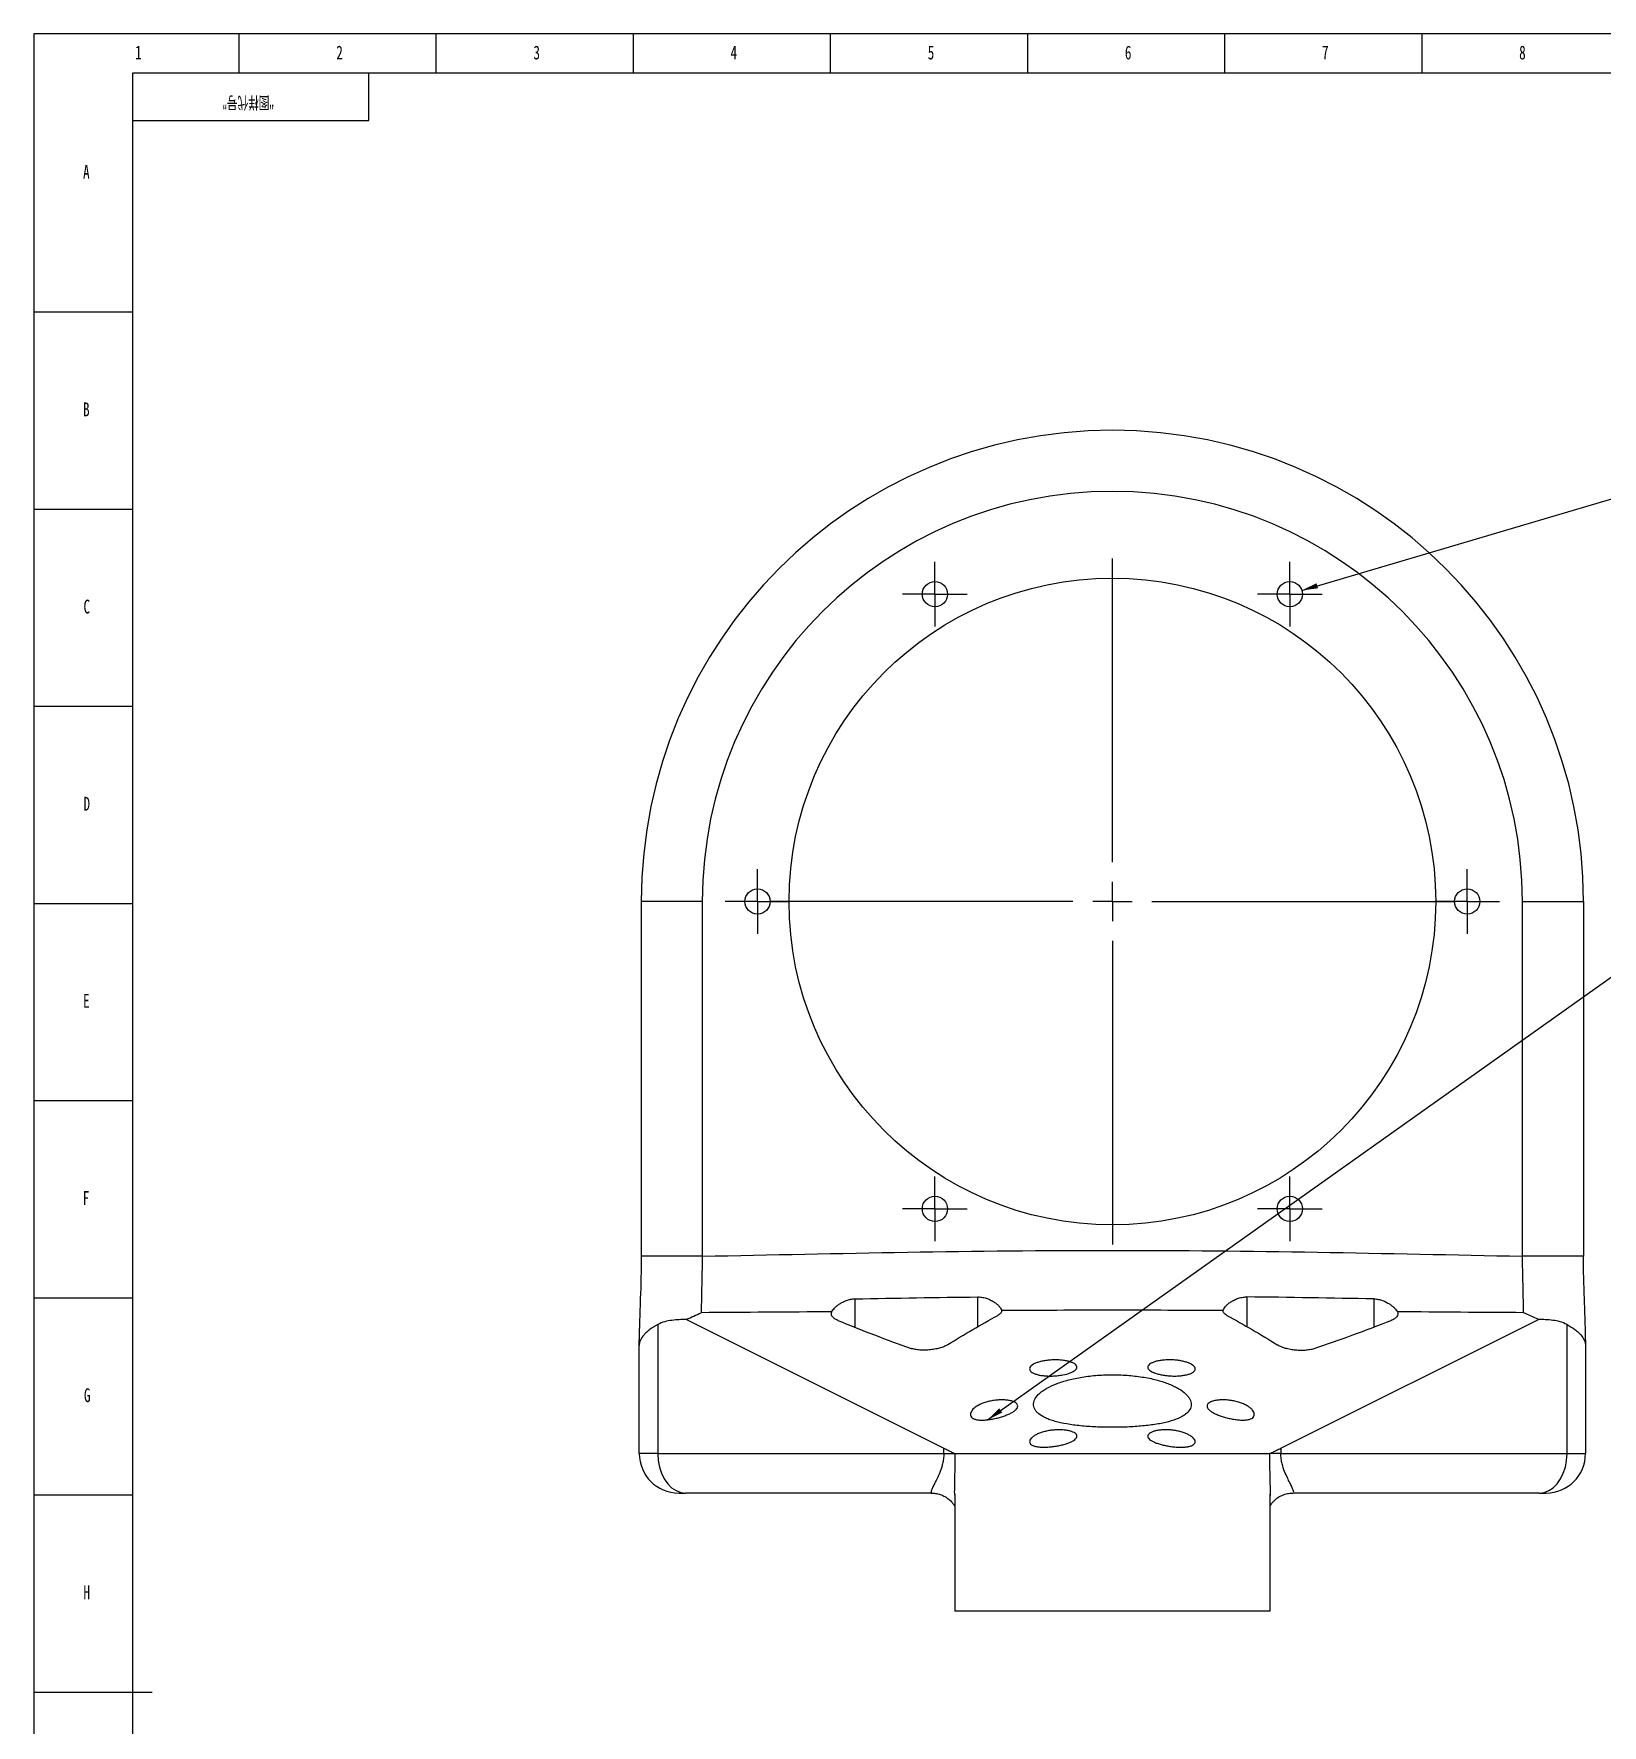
# Model space of a CAD drawing. Header units: millimetres. Extents: x 0 to 1189, y 0 to 841.
# Drawn here: x 0 to 397.8, y 412.1 to 841 of the extents above; entities that cross this region are included whole.
import ezdxf

# ---------------------------------------------------------------- set-up
doc = ezdxf.new("R2010")
doc.units = ezdxf.units.MM
for name, color, linetype in [('10', 7, 'Continuous'), ('5', 7, 'Continuous'), ('SLD-0', 7, 'Continuous')]:
    doc.layers.add(name, color=color, linetype=linetype)
doc.styles.add('SLDTEXTSTYLE0', font='TXT', dxfattribs={"width": 0.7, "bigfont": 'bigfont'})
doc.styles.add('SLDTEXTSTYLE5', font='TXT', dxfattribs={"width": 0.7})
doc.dimstyles.new('SLDDIMSTYLE0', dxfattribs={"dimtxt": 0.18, "dimasz": 4.08, "dimexe": 0, "dimexo": 0.0625, "dimgap": 0, "dimtad": 0, "dimtih": 1, "dimtoh": 1, "dimdec": 0, "dimrnd": 1e-09, "dimzin": 0, "dimdsep": 46, "dimtxsty": 'Standard', "dimsah": 1, "dimcen": 0.09, "dimadec": 0, "dimazin": 0, "dimtfac": 4.08, "dimtdec": 0, "dimtofl": 0, "dimtmove": 0, "dimatfit": 3, "dimfxl": 0, "dimfrac": 2, "dimtolj": 1, "dimtzin": 0, "dimarcsym": 0})

# ---------------------------------------------------------------- blocks, each defined once
blk = doc.blocks.new('SW_CENTERMARKSYMBOL_0')
at = {"layer": '10', "color": 0}
for p, q in [((0, 5), (0, 8.2)), ((0, 0), (0, 5)), ((-5, 0), (-8.2, 0)), ((0, 0), (-5, 0)), ((0, 0), (0, -5)), ((0, 0), (5, 0)), ((5, 0), (8.2, 0)), ((0, -5), (0, -8.2))]:
    blk.add_line(p, q, dxfattribs=at)
blk = doc.blocks.new('SW_CENTERMARKSYMBOL_1')
at = {"layer": '10', "color": 0}
for p, q in [((0, 5), (0, 8.2)), ((0, 0), (0, 5)), ((-5, 0), (-8.2, 0)), ((0, 0), (-5, 0)), ((0, 0), (0, -5)), ((0, 0), (5, 0)), ((5, 0), (8.2, 0)), ((0, -5), (0, -8.2))]:
    blk.add_line(p, q, dxfattribs=at)
blk = doc.blocks.new('SW_CENTERMARKSYMBOL_2')
at = {"layer": '10', "color": 0}
for p, q in [((0, 10), (0, 87)), ((0, 0), (0, 5)), ((-10, 0), (-87, 0)), ((0, 0), (-5, 0)), ((0, 0), (0, -5)), ((0, 0), (5, 0)), ((10, 0), (87, 0)), ((0, -10), (0, -87))]:
    blk.add_line(p, q, dxfattribs=at)
blk = doc.blocks.new('SW_CENTERMARKSYMBOL_3')
at = {"layer": '10', "color": 0}
for p, q in [((0, 5), (0, 8.2)), ((0, 0), (0, 5)), ((-5, 0), (-8.2, 0)), ((0, 0), (-5, 0)), ((0, 0), (0, -5)), ((0, 0), (5, 0)), ((5, 0), (8.2, 0)), ((0, -5), (0, -8.2))]:
    blk.add_line(p, q, dxfattribs=at)
blk = doc.blocks.new('SW_CENTERMARKSYMBOL_4')
at = {"layer": '10', "color": 0}
for p, q in [((0, 5), (0, 8.2)), ((0, 0), (0, 5)), ((-5, 0), (-8.2, 0)), ((0, 0), (-5, 0)), ((0, 0), (0, -5)), ((0, 0), (5, 0)), ((5, 0), (8.2, 0)), ((0, -5), (0, -8.2))]:
    blk.add_line(p, q, dxfattribs=at)
blk = doc.blocks.new('SW_CENTERMARKSYMBOL_5')
at = {"layer": '10', "color": 0}
for p, q in [((0, 5), (0, 8.2)), ((0, 0), (0, 5)), ((-5, 0), (-8.2, 0)), ((0, 0), (-5, 0)), ((0, 0), (0, -5)), ((0, 0), (5, 0)), ((5, 0), (8.2, 0)), ((0, -5), (0, -8.2))]:
    blk.add_line(p, q, dxfattribs=at)
blk = doc.blocks.new('SW_CENTERMARKSYMBOL_6')
at = {"layer": '10', "color": 0}
for p, q in [((0, 5), (0, 8.2)), ((0, 0), (0, 5)), ((-5, 0), (-8.2, 0)), ((0, 0), (-5, 0)), ((0, 0), (0, -5)), ((0, 0), (5, 0)), ((5, 0), (8.2, 0)), ((0, -5), (0, -8.2))]:
    blk.add_line(p, q, dxfattribs=at)

msp = doc.modelspace()

# ---------------------------------------------------------------- linework, layer by layer
at = {"color": 7, "linetype": 'Continuous', "lineweight": 25}
for p, q in [((154.06, 620.96), (154.06, 531)), ((169.55, 620.96), (154.06, 620.96)), ((169.55, 620.96), (169.55, 531)), ((377.55, 531), (377.55, 620.96)), ((377.55, 620.96), (393.04, 620.96)), ((393.04, 620.96), (393.04, 531)), ((169.55, 531), (154.06, 531)), ((393.04, 531), (377.55, 531)), ((165.5, 514.98), (230.81, 482.33)), ((316.29, 482.33), (381.59, 514.98)), ((158.23, 513.68), (158.23, 480.96)), ((388.86, 480.96), (388.86, 513.68)), ((153.55, 480.96), (153.55, 508.37)), ((393.55, 508.37), (393.55, 480.96)), ((158.23, 480.96), (153.55, 480.96)), ((158.23, 480.96), (230.81, 480.96)), ((230.81, 480.96), (230.81, 482.33)), ((230.81, 480.96), (233.69, 480.96)), ((316.29, 480.96), (313.4, 480.96)), ((316.29, 482.33), (316.29, 480.96)), ((316.29, 480.96), (388.86, 480.96)), ((388.86, 480.96), (393.55, 480.96)), ((163.55, 470.96), (165.3, 470.96)), ((227.71, 470.96), (165.3, 470.96)), ((233.55, 470.62), (233.55, 440.96)), ((233.56, 470.4), (233.56, 470.62)), ((313.53, 470.66), (313.53, 470.33)), ((313.55, 440.96), (313.55, 470.66)), ((381.79, 470.96), (319.38, 470.96)), ((381.79, 470.96), (383.55, 470.96)), ((313.55, 440.96), (233.55, 440.96))]:
    msp.add_line(p, q, dxfattribs=at)
at = {"color": 8, "linetype": 'Continuous', "lineweight": 25}
for p, q in [((208.27, 520.2), (208.27, 513.01)), ((239.45, 513.17), (239.45, 520.69)), ((307.64, 520.69), (307.64, 513.16)), ((339.94, 513.05), (339.94, 520.18))]:
    msp.add_line(p, q, dxfattribs=at)
at = {"color": 7, "linetype": 'Continuous', "lineweight": 25, "flags": 128}
for points in [[(158.23, 480.96), (158.34, 479.22), (158.66, 477.54), (159.18, 475.96), (159.89, 474.53), (160.76, 473.3), (161.77, 472.3), (162.89, 471.56), (164.08, 471.11), (165.3, 470.96)], [(381.79, 470.96), (383.02, 471.11), (384.21, 471.56), (385.33, 472.3), (386.33, 473.3), (387.21, 474.53), (387.91, 475.96), (388.43, 477.54), (388.75, 479.22), (388.86, 480.96)]]:
    msp.add_lwpolyline(points, dxfattribs=at)
at = {"color": 7, "linetype": 'Continuous', "lineweight": 25}
for centre, radius in [((273.55, 620.96), 82), ((228.55, 698.9), 3.2), ((318.55, 698.9), 3.2), ((183.55, 620.96), 3.2), ((363.55, 620.96), 3.2), ((228.55, 543.01), 3.2), ((318.55, 543.01), 3.2)]:
    msp.add_circle(centre, radius, dxfattribs=at)
for centre, radius, start, end in [((273.55, 620.96), 119.49, 0, 180), ((273.55, 620.96), 104, 0, 180), ((163.55, 480.96), 10, 180, 270), ((383.55, 480.96), 10, 270, 0)]:
    msp.add_arc(centre, radius, start, end, dxfattribs=at)
for points, knots in [([(169.55, 531), (186.88, 531.37), (204.21, 531.75), (238.88, 532.32), (256.21, 532.49), (290.88, 532.49), (308.22, 532.32), (342.88, 531.75), (360.22, 531.37), (377.55, 531)], [0, 0, 0, 0, 0.25, 0.25, 0.5, 0.5, 0.75, 0.75, 1, 1, 1, 1]), ([(154.06, 531), (154.06, 527.37), (153.95, 523.79), (153.76, 518.49), (153.69, 516.74), (153.61, 514.12), (153.59, 513.25), (153.56, 511.96), (153.56, 511.53), (153.55, 510.68), (153.55, 510.25), (153.55, 509.83)], [0, 0, 0, 0, 0.5, 0.5, 0.75, 0.75, 0.875, 0.875, 0.9375, 0.9375, 1, 1, 1, 1]), ([(169.55, 531), (169.52, 529.51), (169.48, 528.06), (169.44, 525.93), (169.42, 525.23), (169.4, 523.88), (169.38, 523.23), (169.36, 521.98), (169.34, 521.37), (169.32, 520.23), (169.31, 519.7), (169.29, 518.7), (169.28, 518.25), (169.26, 517.41), (169.25, 517.02), (169.24, 516.69)], [0, 0, 0, 0, 0.25, 0.25, 0.375, 0.375, 0.5, 0.5, 0.625, 0.625, 0.75, 0.75, 0.875, 0.875, 1, 1, 1, 1]), ([(377.85, 516.69), (377.84, 517.02), (377.84, 517.41), (377.82, 518.25), (377.81, 518.7), (377.79, 519.7), (377.78, 520.23), (377.75, 521.37), (377.74, 521.98), (377.71, 523.23), (377.7, 523.88), (377.67, 525.23), (377.65, 525.93), (377.61, 528.06), (377.58, 529.51), (377.55, 531)], [0, 0, 0, 0, 0.125, 0.125, 0.25, 0.25, 0.375, 0.375, 0.5, 0.5, 0.625, 0.625, 0.75, 0.75, 1, 1, 1, 1]), ([(393.55, 509.83), (393.55, 510.04), (393.55, 510.26), (393.54, 510.68), (393.54, 511.33), (393.53, 511.97), (393.5, 513.26), (393.48, 514.12), (393.4, 516.72), (393.33, 518.47), (393.14, 523.76), (393.04, 527.35), (393.04, 531)], [0, 0, 0, 0, 0.03125, 0.03125, 0.0625, 0.125, 0.125, 0.25, 0.25, 0.5, 0.5, 1, 1, 1, 1]), ([(202.38, 516.92), (202.52, 517.21), (202.76, 517.53), (203.26, 518.05), (203.45, 518.22), (203.88, 518.57), (204.11, 518.74), (204.61, 519.07), (204.89, 519.24), (205.47, 519.54), (205.78, 519.68), (206.45, 519.92), (206.8, 520.01), (207.52, 520.16), (207.89, 520.2), (208.27, 520.2)], [0, 0, 0, 0, 0.25, 0.25, 0.375, 0.375, 0.5, 0.5, 0.625, 0.625, 0.75, 0.75, 0.875, 0.875, 1, 1, 1, 1]), ([(239.45, 520.69), (239.87, 520.7), (240.28, 520.66), (241.07, 520.51), (241.46, 520.4), (242.18, 520.14), (242.52, 519.99), (243.14, 519.65), (243.43, 519.48), (243.95, 519.11), (244.19, 518.92), (244.61, 518.55), (244.79, 518.37), (245.09, 518.01), (245.21, 517.84), (245.38, 517.52), (245.43, 517.37), (245.45, 517.23)], [0, 0, 0, 0, 0.125, 0.125, 0.25, 0.25, 0.375, 0.375, 0.5, 0.5, 0.625, 0.625, 0.75, 0.75, 0.875, 0.875, 1, 1, 1, 1]), ([(301.64, 517.23), (301.66, 517.37), (301.71, 517.52), (301.88, 517.84), (302, 518.01), (302.31, 518.37), (302.49, 518.55), (302.9, 518.92), (303.14, 519.11), (303.66, 519.48), (303.95, 519.65), (304.57, 519.98), (304.91, 520.14), (305.63, 520.4), (306.01, 520.51), (306.81, 520.66), (307.22, 520.7), (307.64, 520.69)], [0, 0, 0, 0, 0.125, 0.125, 0.25, 0.25, 0.375, 0.375, 0.5, 0.5, 0.625, 0.625, 0.75, 0.75, 0.875, 0.875, 1, 1, 1, 1]), ([(339.94, 520.18), (340.32, 520.18), (340.69, 520.14), (341.4, 520), (341.76, 519.9), (342.74, 519.54), (343.34, 519.23), (344.09, 518.73), (344.32, 518.56), (344.75, 518.21), (344.94, 518.04), (345.28, 517.7), (345.42, 517.53), (345.66, 517.21), (345.76, 517.06), (345.83, 516.92)], [0, 0, 0, 0, 0.125, 0.125, 0.25, 0.25, 0.5, 0.5, 0.625, 0.625, 0.75, 0.75, 0.875, 0.875, 1, 1, 1, 1]), ([(165.5, 514.98), (164.27, 514.96), (163.05, 514.91), (161.22, 514.67), (160.62, 514.56), (159.42, 514.22), (158.82, 514), (158.23, 513.68)], [0, 0, 0, 0, 0.5, 0.5, 0.75, 0.75, 1, 1, 1, 1]), ([(203.93, 514.73), (203.59, 514.88), (203.3, 515.03), (202.82, 515.37), (202.64, 515.56), (202.37, 515.93), (202.3, 516.13), (202.26, 516.53), (202.29, 516.73), (202.38, 516.92)], [0, 0, 0, 0, 0.25, 0.25, 0.5, 0.5, 0.75, 0.75, 1, 1, 1, 1]), ([(231.85, 508.6), (233.93, 509.93), (236.03, 511.19), (240.25, 513.65), (242.36, 514.84), (244.48, 516.01)], [0, 0, 0, 0, 0.5, 0.5, 1, 1, 1, 1]), ([(245.45, 517.23), (245.47, 517.02), (245.4, 516.81), (245.16, 516.5), (245.05, 516.4), (244.8, 516.2), (244.65, 516.1), (244.48, 516.01)], [0, 0, 0, 0, 0.5, 0.5, 0.75, 0.75, 1, 1, 1, 1]), ([(301.64, 517.23), (292.28, 517.28), (282.91, 517.31), (264.18, 517.31), (254.81, 517.28), (245.45, 517.23)], [0, 0, 0, 0, 0.5, 0.5, 1, 1, 1, 1]), ([(302.61, 516.01), (302.27, 516.19), (302.02, 516.39), (301.78, 516.7), (301.72, 516.81), (301.65, 517.02), (301.63, 517.13), (301.64, 517.23)], [0, 0, 0, 0, 0.5, 0.5, 0.75, 0.75, 1, 1, 1, 1]), ([(302.61, 516.01), (304.75, 514.83), (306.88, 513.63), (311.12, 511.16), (313.24, 509.88), (315.35, 508.53)], [0, 0, 0, 0, 0.5, 0.5, 1, 1, 1, 1]), ([(345.83, 516.92), (345.92, 516.71), (345.96, 516.51), (345.92, 516.1), (345.84, 515.89), (345.56, 515.5), (345.37, 515.32), (344.86, 514.96), (344.55, 514.8), (344.19, 514.66)], [0, 0, 0, 0, 0.25, 0.25, 0.5, 0.5, 0.75, 0.75, 1, 1, 1, 1]), ([(388.86, 513.68), (388.28, 513.99), (387.68, 514.22), (386.48, 514.55), (385.88, 514.67), (384.05, 514.91), (382.82, 514.96), (381.59, 514.98)], [0, 0, 0, 0, 0.25, 0.25, 0.5, 0.5, 1, 1, 1, 1]), ([(158.23, 513.68), (157.48, 513.27), (156.81, 512.84), (155.95, 512.19), (155.68, 511.97), (155.19, 511.52), (154.96, 511.29), (154.36, 510.61), (154.06, 510.16), (153.75, 509.48), (153.68, 509.26), (153.6, 508.92), (153.58, 508.81), (153.55, 508.59), (153.55, 508.48), (153.55, 508.37)], [0, 0, 0, 0, 0.25, 0.25, 0.375, 0.375, 0.5, 0.5, 0.75, 0.75, 0.875, 0.875, 0.9375, 0.9375, 1, 1, 1, 1]), ([(388.86, 513.68), (389.62, 513.27), (390.28, 512.84), (391.15, 512.19), (391.42, 511.97), (391.91, 511.52), (392.13, 511.29), (392.73, 510.61), (393.03, 510.16), (393.34, 509.48), (393.42, 509.26), (393.49, 508.92), (393.51, 508.81), (393.54, 508.59), (393.55, 508.48), (393.55, 508.37)], [0, 0, 0, 0, 0.25, 0.25, 0.375, 0.375, 0.5, 0.5, 0.75, 0.75, 0.875, 0.875, 0.9375, 0.9375, 1, 1, 1, 1]), ([(231.85, 508.6), (231.61, 508.44), (231.33, 508.3), (230.71, 508.03), (230.35, 507.9), (229.6, 507.67), (229.2, 507.57), (228.34, 507.4), (227.9, 507.33), (226.99, 507.23), (226.53, 507.2), (225.62, 507.17), (225.17, 507.18), (224.3, 507.25), (223.9, 507.3), (223.14, 507.44), (222.79, 507.54), (222.48, 507.64)], [0, 0, 0, 0, 0.125, 0.125, 0.25, 0.25, 0.375, 0.375, 0.5, 0.5, 0.625, 0.625, 0.75, 0.75, 0.875, 0.875, 1, 1, 1, 1]), ([(324.62, 507.54), (324.3, 507.44), (323.96, 507.35), (323.2, 507.22), (322.79, 507.17), (321.94, 507.11), (321.49, 507.11), (320.59, 507.14), (320.14, 507.17), (319.24, 507.27), (318.8, 507.34), (317.96, 507.52), (317.56, 507.62), (316.44, 507.96), (315.82, 508.23), (315.35, 508.53)], [0, 0, 0, 0, 0.125, 0.125, 0.25, 0.25, 0.375, 0.375, 0.5, 0.5, 0.625, 0.625, 0.75, 0.75, 1, 1, 1, 1]), ([(252.55, 502.43), (252.55, 502.56), (252.58, 502.69), (252.73, 502.96), (252.83, 503.09), (253.12, 503.35), (253.3, 503.48), (253.71, 503.72), (253.95, 503.83), (254.5, 504.05), (254.79, 504.15), (255.43, 504.33), (255.79, 504.41), (256.51, 504.54), (256.89, 504.6), (257.68, 504.68), (258.09, 504.71), (258.89, 504.74), (259.29, 504.74), (260.09, 504.71), (260.48, 504.68), (261.22, 504.59), (261.58, 504.54), (262.23, 504.4), (262.54, 504.32), (263.1, 504.15), (263.34, 504.05), (263.77, 503.84), (263.95, 503.73), (264.25, 503.49), (264.36, 503.37), (264.51, 503.12), (264.55, 502.99), (264.55, 502.74), (264.51, 502.61), (264.37, 502.35), (264.26, 502.22), (263.98, 501.98), (263.8, 501.86), (263.38, 501.63), (263.14, 501.52), (262.33, 501.21), (261.67, 501.04), (260.58, 500.84), (260.19, 500.78), (259.4, 500.7), (259.01, 500.66), (258.2, 500.63), (257.79, 500.62), (257, 500.64), (256.61, 500.66), (255.86, 500.74), (255.51, 500.78), (254.85, 500.9), (254.54, 500.98), (253.99, 501.14), (253.74, 501.24), (253.31, 501.44), (253.13, 501.55), (252.7, 501.9), (252.55, 502.16), (252.55, 502.43)], [0, 0, 0, 0, 0.03125, 0.03125, 0.0625, 0.0625, 0.09375, 0.09375, 0.125, 0.125, 0.15625, 0.15625, 0.1875, 0.1875, 0.21875, 0.21875, 0.25, 0.25, 0.28125, 0.28125, 0.3125, 0.3125, 0.34375, 0.34375, 0.375, 0.375, 0.40625, 0.40625, 0.4375, 0.4375, 0.46875, 0.46875, 0.5, 0.5, 0.53125, 0.53125, 0.5625, 0.5625, 0.59375, 0.59375, 0.625, 0.625, 0.6875, 0.6875, 0.71875, 0.71875, 0.75, 0.75, 0.78125, 0.78125, 0.8125, 0.8125, 0.84375, 0.84375, 0.875, 0.875, 0.90625, 0.90625, 0.9375, 0.9375, 1, 1, 1, 1]), ([(282.55, 502.86), (282.55, 502.99), (282.58, 503.11), (282.73, 503.36), (282.84, 503.48), (283.13, 503.72), (283.31, 503.83), (283.73, 504.04), (283.98, 504.14), (284.53, 504.32), (284.83, 504.4), (285.49, 504.53), (285.85, 504.59), (286.58, 504.67), (286.97, 504.7), (287.76, 504.74), (288.17, 504.74), (288.97, 504.71), (289.38, 504.69), (290.17, 504.6), (290.55, 504.55), (291.28, 504.42), (291.63, 504.34), (292.28, 504.16), (292.58, 504.06), (293.12, 503.84), (293.36, 503.73), (293.78, 503.49), (293.96, 503.36), (294.25, 503.1), (294.36, 502.97), (294.51, 502.7), (294.55, 502.57), (294.55, 502.3), (294.51, 502.17), (294.37, 501.92), (294.26, 501.79), (293.98, 501.56), (293.8, 501.45), (293.37, 501.25), (293.13, 501.15), (292.58, 500.99), (292.28, 500.91), (291.62, 500.79), (291.27, 500.74), (290.53, 500.67), (290.14, 500.64), (289.35, 500.62), (288.94, 500.63), (288.14, 500.66), (287.73, 500.69), (286.95, 500.78), (286.56, 500.83), (285.82, 500.96), (285.48, 501.04), (284.83, 501.21), (284.52, 501.31), (283.98, 501.51), (283.73, 501.62), (283.31, 501.85), (283.13, 501.97), (282.7, 502.34), (282.55, 502.6), (282.55, 502.86)], [0, 0, 0, 0, 0.03125, 0.03125, 0.0625, 0.0625, 0.09375, 0.09375, 0.125, 0.125, 0.15625, 0.15625, 0.1875, 0.1875, 0.21875, 0.21875, 0.25, 0.25, 0.28125, 0.28125, 0.3125, 0.3125, 0.34375, 0.34375, 0.375, 0.375, 0.40625, 0.40625, 0.4375, 0.4375, 0.46875, 0.46875, 0.5, 0.5, 0.53125, 0.53125, 0.5625, 0.5625, 0.59375, 0.59375, 0.625, 0.625, 0.65625, 0.65625, 0.6875, 0.6875, 0.71875, 0.71875, 0.75, 0.75, 0.78125, 0.78125, 0.8125, 0.8125, 0.84375, 0.84375, 0.875, 0.875, 0.90625, 0.90625, 0.9375, 0.9375, 1, 1, 1, 1]), ([(293.55, 493.42), (293.55, 493.87), (293.43, 494.33), (293.07, 495.01), (292.92, 495.23), (292.56, 495.68), (292.36, 495.91), (291.65, 496.58), (291.06, 497.01), (290.03, 497.62), (289.66, 497.82), (288.86, 498.21), (288.43, 498.4), (287.08, 498.94), (286.1, 499.27), (284.49, 499.7), (283.94, 499.84), (282.78, 500.09), (282.18, 500.2), (280.35, 500.51), (279.09, 500.67), (277.12, 500.84), (276.45, 500.88), (275.11, 500.94), (274.44, 500.95), (273.1, 500.96), (272.43, 500.95), (271.09, 500.9), (270.42, 500.87), (268.43, 500.72), (267.15, 500.57), (265.31, 500.27), (264.7, 500.16), (263.52, 499.92), (262.96, 499.79), (261.32, 499.36), (260.31, 499.04), (258.46, 498.33), (257.65, 497.95), (256.58, 497.34), (256.25, 497.13), (255.64, 496.7), (255.36, 496.48), (254.62, 495.82), (254.24, 495.37), (253.72, 494.46), (253.57, 494), (253.53, 493.1), (253.62, 492.67), (253.95, 492.04), (254.09, 491.83), (254.43, 491.42), (254.64, 491.23), (255.32, 490.66), (255.9, 490.32), (256.94, 489.83), (257.32, 489.68), (258.13, 489.39), (258.55, 489.26), (259.91, 488.88), (260.9, 488.66), (263.1, 488.28), (264.26, 488.12), (266.1, 487.94), (266.72, 487.88), (268, 487.79), (268.66, 487.75), (270.64, 487.66), (271.97, 487.63), (273.99, 487.62), (274.67, 487.63), (276.02, 487.65), (276.68, 487.67), (278.65, 487.76), (279.94, 487.84), (282.44, 488.08), (283.62, 488.22), (285.27, 488.49), (285.81, 488.59), (286.84, 488.81), (287.33, 488.92), (288.72, 489.29), (289.54, 489.57), (290.63, 490.05), (290.96, 490.21), (291.57, 490.56), (291.84, 490.74), (292.57, 491.29), (292.93, 491.69), (293.42, 492.54), (293.55, 492.97), (293.55, 493.42)], [0, 0, 0, 0, 0.03125, 0.03125, 0.046875, 0.046875, 0.0625, 0.0625, 0.09375, 0.09375, 0.109375, 0.109375, 0.125, 0.125, 0.15625, 0.15625, 0.171875, 0.171875, 0.1875, 0.1875, 0.21875, 0.21875, 0.234375, 0.234375, 0.25, 0.25, 0.265625, 0.265625, 0.28125, 0.28125, 0.3125, 0.3125, 0.328125, 0.328125, 0.34375, 0.34375, 0.375, 0.375, 0.40625, 0.40625, 0.421875, 0.421875, 0.4375, 0.4375, 0.46875, 0.46875, 0.5, 0.5, 0.53125, 0.53125, 0.546875, 0.546875, 0.5625, 0.5625, 0.59375, 0.59375, 0.609375, 0.609375, 0.625, 0.625, 0.65625, 0.65625, 0.6875, 0.6875, 0.703125, 0.703125, 0.71875, 0.71875, 0.75, 0.75, 0.765625, 0.765625, 0.78125, 0.78125, 0.8125, 0.8125, 0.84375, 0.84375, 0.859375, 0.859375, 0.875, 0.875, 0.90625, 0.90625, 0.921875, 0.921875, 0.9375, 0.9375, 0.96875, 0.96875, 1, 1, 1, 1]), ([(237.55, 490.9), (237.55, 491.23), (237.69, 491.58), (238.23, 492.29), (238.62, 492.63), (239.64, 493.28), (240.25, 493.58), (241.32, 493.95), (241.69, 494.06), (242.46, 494.26), (242.86, 494.34), (243.67, 494.47), (244.08, 494.52), (244.88, 494.58), (245.29, 494.59), (246.05, 494.58), (246.42, 494.56), (247.11, 494.48), (247.43, 494.43), (248.01, 494.29), (248.28, 494.21), (248.73, 494.02), (248.92, 493.91), (249.23, 493.68), (249.34, 493.56), (249.5, 493.3), (249.54, 493.17), (249.55, 492.89), (249.52, 492.75), (249.38, 492.46), (249.27, 492.31), (249, 492.01), (248.82, 491.87), (248.41, 491.57), (248.18, 491.43), (247.65, 491.14), (247.36, 491), (246.73, 490.74), (246.39, 490.6), (245.68, 490.36), (245.31, 490.25), (244.53, 490.03), (244.14, 489.93), (243.34, 489.76), (242.94, 489.69), (242.13, 489.56), (241.74, 489.52), (240.98, 489.46), (240.61, 489.44), (239.92, 489.46), (239.6, 489.48), (239.02, 489.57), (238.77, 489.64), (238.32, 489.81), (238.13, 489.91), (237.84, 490.15), (237.73, 490.28), (237.58, 490.58), (237.55, 490.73), (237.55, 490.9)], [0, 0, 0, 0, 0.0625, 0.0625, 0.125, 0.125, 0.1875, 0.1875, 0.21875, 0.21875, 0.25, 0.25, 0.28125, 0.28125, 0.3125, 0.3125, 0.34375, 0.34375, 0.375, 0.375, 0.40625, 0.40625, 0.4375, 0.4375, 0.46875, 0.46875, 0.5, 0.5, 0.53125, 0.53125, 0.5625, 0.5625, 0.59375, 0.59375, 0.625, 0.625, 0.65625, 0.65625, 0.6875, 0.6875, 0.71875, 0.71875, 0.75, 0.75, 0.78125, 0.78125, 0.8125, 0.8125, 0.84375, 0.84375, 0.875, 0.875, 0.90625, 0.90625, 0.9375, 0.9375, 0.96875, 0.96875, 1, 1, 1, 1]), ([(297.55, 493), (297.55, 493.15), (297.58, 493.28), (297.73, 493.54), (297.85, 493.66), (298.15, 493.89), (298.33, 494), (298.77, 494.19), (299.03, 494.27), (299.6, 494.41), (299.91, 494.47), (300.59, 494.55), (300.96, 494.58), (301.72, 494.59), (302.12, 494.58), (302.93, 494.53), (303.34, 494.48), (304.15, 494.36), (304.55, 494.28), (305.33, 494.09), (305.7, 493.98), (306.42, 493.73), (306.75, 493.59), (307.37, 493.3), (307.66, 493.15), (308.18, 492.82), (308.4, 492.66), (308.81, 492.31), (308.98, 492.14), (309.25, 491.78), (309.36, 491.61), (309.5, 491.26), (309.54, 491.09), (309.55, 490.76), (309.52, 490.61), (309.38, 490.31), (309.28, 490.18), (309, 489.94), (308.82, 489.83), (308.38, 489.66), (308.13, 489.59), (307.57, 489.49), (307.25, 489.46), (306.57, 489.44), (306.21, 489.45), (305.45, 489.51), (305.05, 489.55), (304.25, 489.67), (303.85, 489.74), (303.04, 489.91), (302.65, 490.01), (301.87, 490.22), (301.49, 490.34), (300.77, 490.58), (300.43, 490.71), (299.79, 490.98), (299.5, 491.11), (298.97, 491.4), (298.73, 491.54), (298.31, 491.84), (298.13, 491.98), (297.84, 492.28), (297.73, 492.43), (297.58, 492.72), (297.55, 492.86), (297.55, 493)], [0, 0, 0, 0, 0.03125, 0.03125, 0.0625, 0.0625, 0.09375, 0.09375, 0.125, 0.125, 0.15625, 0.15625, 0.1875, 0.1875, 0.21875, 0.21875, 0.25, 0.25, 0.28125, 0.28125, 0.3125, 0.3125, 0.34375, 0.34375, 0.375, 0.375, 0.40625, 0.40625, 0.4375, 0.4375, 0.46875, 0.46875, 0.5, 0.5, 0.53125, 0.53125, 0.5625, 0.5625, 0.59375, 0.59375, 0.625, 0.625, 0.65625, 0.65625, 0.6875, 0.6875, 0.71875, 0.71875, 0.75, 0.75, 0.78125, 0.78125, 0.8125, 0.8125, 0.84375, 0.84375, 0.875, 0.875, 0.90625, 0.90625, 0.9375, 0.9375, 0.96875, 0.96875, 1, 1, 1, 1]), ([(252.55, 483.96), (252.55, 484.25), (252.69, 484.55), (253.11, 485), (253.28, 485.15), (253.68, 485.45), (253.92, 485.59), (254.44, 485.87), (254.73, 486), (255.35, 486.24), (255.69, 486.36), (256.41, 486.56), (256.78, 486.65), (257.55, 486.8), (257.96, 486.86), (258.76, 486.95), (259.16, 486.98), (259.96, 487.01), (260.36, 487), (261.11, 486.96), (261.48, 486.93), (262.15, 486.83), (262.47, 486.77), (263.04, 486.62), (263.29, 486.53), (263.73, 486.34), (263.92, 486.23), (264.23, 486), (264.34, 485.89), (264.5, 485.64), (264.54, 485.51), (264.55, 485.25), (264.52, 485.12), (264.38, 484.86), (264.28, 484.72), (264, 484.46), (263.83, 484.34), (263.41, 484.08), (263.17, 483.96), (262.64, 483.73), (262.35, 483.61), (261.71, 483.4), (261.37, 483.3), (260.65, 483.12), (260.27, 483.03), (259.49, 482.88), (259.09, 482.82), (258.29, 482.71), (257.88, 482.67), (257.09, 482.61), (256.7, 482.59), (255.94, 482.58), (255.58, 482.59), (254.91, 482.64), (254.59, 482.68), (254.02, 482.78), (253.77, 482.85), (253.33, 483.01), (253.14, 483.11), (252.7, 483.42), (252.55, 483.68), (252.55, 483.96)], [0, 0, 0, 0, 0.0625, 0.0625, 0.09375, 0.09375, 0.125, 0.125, 0.15625, 0.15625, 0.1875, 0.1875, 0.21875, 0.21875, 0.25, 0.25, 0.28125, 0.28125, 0.3125, 0.3125, 0.34375, 0.34375, 0.375, 0.375, 0.40625, 0.40625, 0.4375, 0.4375, 0.46875, 0.46875, 0.5, 0.5, 0.53125, 0.53125, 0.5625, 0.5625, 0.59375, 0.59375, 0.625, 0.625, 0.65625, 0.65625, 0.6875, 0.6875, 0.71875, 0.71875, 0.75, 0.75, 0.78125, 0.78125, 0.8125, 0.8125, 0.84375, 0.84375, 0.875, 0.875, 0.90625, 0.90625, 0.9375, 0.9375, 1, 1, 1, 1]), ([(282.55, 485.36), (282.55, 485.49), (282.58, 485.62), (282.73, 485.86), (282.84, 485.98), (283.14, 486.21), (283.32, 486.31), (283.75, 486.51), (284, 486.6), (284.56, 486.75), (284.87, 486.82), (285.54, 486.92), (285.9, 486.96), (286.64, 487), (287.03, 487.01), (287.84, 486.99), (288.24, 486.96), (289.04, 486.87), (289.45, 486.81), (290.23, 486.67), (290.6, 486.58), (291.33, 486.38), (291.67, 486.27), (292.3, 486.03), (292.6, 485.89), (293.13, 485.62), (293.36, 485.48), (293.78, 485.18), (293.96, 485.03), (294.24, 484.73), (294.35, 484.58), (294.5, 484.28), (294.54, 484.13), (294.55, 483.85), (294.52, 483.71), (294.38, 483.46), (294.28, 483.34), (293.99, 483.13), (293.82, 483.03), (293.39, 482.87), (293.14, 482.8), (292.58, 482.69), (292.27, 482.65), (291.6, 482.59), (291.24, 482.58), (290.49, 482.59), (290.1, 482.6), (289.31, 482.66), (288.91, 482.7), (288.09, 482.8), (287.7, 482.87), (286.92, 483.01), (286.53, 483.1), (285.8, 483.28), (285.46, 483.38), (284.82, 483.59), (284.51, 483.7), (283.7, 484.05), (283.27, 484.31), (282.84, 484.7), (282.73, 484.83), (282.58, 485.09), (282.55, 485.23), (282.55, 485.36)], [0, 0, 0, 0, 0.03125, 0.03125, 0.0625, 0.0625, 0.09375, 0.09375, 0.125, 0.125, 0.15625, 0.15625, 0.1875, 0.1875, 0.21875, 0.21875, 0.25, 0.25, 0.28125, 0.28125, 0.3125, 0.3125, 0.34375, 0.34375, 0.375, 0.375, 0.40625, 0.40625, 0.4375, 0.4375, 0.46875, 0.46875, 0.5, 0.5, 0.53125, 0.53125, 0.5625, 0.5625, 0.59375, 0.59375, 0.625, 0.625, 0.65625, 0.65625, 0.6875, 0.6875, 0.71875, 0.71875, 0.75, 0.75, 0.78125, 0.78125, 0.8125, 0.8125, 0.84375, 0.84375, 0.875, 0.875, 0.9375, 0.9375, 0.96875, 0.96875, 1, 1, 1, 1]), ([(230.81, 480.96), (230.81, 480.5), (230.77, 480.05), (230.66, 479.19), (230.58, 478.78), (230.4, 478.02), (230.3, 477.67), (230.08, 477.01), (229.97, 476.7), (229.74, 476.12), (229.62, 475.84), (229.39, 475.32), (229.28, 475.07), (228.95, 474.37), (228.74, 473.94), (228.35, 473.17), (228.17, 472.82), (227.88, 472.21), (227.76, 471.93), (227.6, 471.48), (227.55, 471.29), (227.56, 471.03), (227.6, 470.96), (227.71, 470.96)], [0, 0, 0, 0, 0.0625, 0.0625, 0.125, 0.125, 0.1875, 0.1875, 0.25, 0.25, 0.3125, 0.3125, 0.375, 0.375, 0.5, 0.5, 0.625, 0.625, 0.75, 0.75, 0.875, 0.875, 1, 1, 1, 1]), ([(230.81, 482.33), (231.2, 482.13), (231.57, 481.95), (232.23, 481.63), (232.52, 481.48), (233.02, 481.24), (233.22, 481.14), (233.53, 481), (233.64, 480.96), (233.69, 480.96)], [0, 0, 0, 0, 0.25, 0.25, 0.5, 0.5, 0.75, 0.75, 1, 1, 1, 1]), ([(233.7, 480.96), (233.75, 480.96), (233.82, 480.96), (234.15, 480.96), (234.55, 480.96), (235.74, 480.96), (236.54, 480.96), (238.64, 480.96), (239.95, 480.96), (243.15, 480.96), (245.04, 480.96), (249.45, 480.96), (251.96, 480.96), (257.49, 480.96), (260.52, 480.96), (266.88, 480.96), (270.21, 480.96), (276.88, 480.96), (280.21, 480.96), (286.57, 480.96), (289.6, 480.96), (295.14, 480.96), (297.65, 480.96), (302.05, 480.96), (303.95, 480.96), (307.15, 480.96), (308.45, 480.96), (310.55, 480.96), (311.35, 480.96), (312.54, 480.96), (312.94, 480.96), (313.28, 480.96), (313.34, 480.96), (313.4, 480.96)], [0.0415727, 0.0415727, 0.0415727, 0.0415727, 0.0625, 0.0625, 0.125, 0.125, 0.1875, 0.1875, 0.25, 0.25, 0.3125, 0.3125, 0.375, 0.375, 0.4375, 0.4375, 0.5, 0.5, 0.5625, 0.5625, 0.625, 0.625, 0.6875, 0.6875, 0.75, 0.75, 0.8125, 0.8125, 0.875, 0.875, 0.9375, 0.9375, 0.9584273, 0.9584273, 0.9584273, 0.9584273]), ([(313.4, 480.96), (313.46, 480.96), (313.56, 481), (313.87, 481.14), (314.08, 481.24), (314.57, 481.48), (314.86, 481.63), (315.52, 481.95), (315.89, 482.13), (316.29, 482.33)], [0, 0, 0, 0, 0.25, 0.25, 0.5, 0.5, 0.75, 0.75, 1, 1, 1, 1]), ([(319.38, 470.96), (319.49, 470.96), (319.54, 471.03), (319.54, 471.29), (319.5, 471.48), (319.33, 471.93), (319.21, 472.2), (318.92, 472.82), (318.75, 473.17), (318.36, 473.94), (318.15, 474.37), (317.7, 475.3), (317.47, 475.82), (317.01, 476.99), (316.79, 477.63), (316.51, 478.77), (316.43, 479.18), (316.32, 480.04), (316.29, 480.5), (316.29, 480.96)], [0, 0, 0, 0, 0.125, 0.125, 0.25, 0.25, 0.375, 0.375, 0.5, 0.5, 0.625, 0.625, 0.75, 0.75, 0.875, 0.875, 0.9375, 0.9375, 1, 1, 1, 1]), ([(227.59, 470.96), (227.86, 470.95), (228.48, 470.94), (229.61, 470.71), (230.83, 470.23), (231.91, 469.54), (232.74, 468.78), (233.28, 468.1), (233.46, 467.77), (233.55, 467.63)], [0, 0, 0, 0, 0.117686, 0.271666, 0.434306, 0.596782, 0.749223, 0.887871, 1, 1, 1, 1]), ([(313.55, 467.69), (313.64, 467.86), (313.84, 468.21), (314.43, 468.92), (315.26, 469.65), (316.36, 470.31), (317.6, 470.76), (318.65, 470.96), (319.18, 470.94), (319.34, 470.93)], [0, 0, 0, 0, 0.1414182, 0.28944, 0.4448641, 0.6077036, 0.7734512, 0.9355819, 1, 1, 1, 1])]:
    msp.add_open_spline(points, degree=3, knots=knots, dxfattribs=at)
for points in [[(208.27, 520.2), (218.66, 520.4), (229.06, 520.57), (239.45, 520.69)], [(339.94, 520.18), (329.18, 520.39), (318.41, 520.57), (307.64, 520.69)], [(165.5, 514.98), (166.73, 515.57), (167.99, 516.14), (169.24, 516.69)], [(202.38, 516.92), (191.34, 516.84), (180.29, 516.76), (169.24, 516.69)], [(203.93, 514.73), (210.08, 512.2), (216.26, 509.82), (222.48, 507.64)], [(377.85, 516.69), (367.18, 516.75), (356.5, 516.83), (345.83, 516.92)], [(381.59, 514.98), (380.36, 515.57), (379.11, 516.14), (377.85, 516.69)], [(344.19, 514.66), (337.7, 512.1), (331.18, 509.71), (324.62, 507.54)], [(153.55, 508.37), (153.55, 508.84), (153.55, 509.33), (153.55, 509.83)], [(393.55, 509.83), (393.55, 509.33), (393.55, 508.84), (393.55, 508.37)], [(233.7, 480.96), (233.7, 480.96), (233.69, 480.96), (233.69, 480.96)], [(313.4, 480.96), (313.4, 480.96), (313.4, 480.96), (313.4, 480.96)]]:
    msp.add_open_spline(points, degree=3, dxfattribs=at)
at = {"color": 8, "linetype": 'Continuous', "lineweight": 25}
for points, knots in [([(233.56, 470.62), (233.55, 470.82), (233.54, 471.68), (233.58, 473.4), (233.63, 475.75), (233.69, 478.3), (233.69, 480.06), (233.7, 480.96)], [0, 0, 0, 0, 0.068458, 0.293477, 0.521986, 0.758043, 1, 1, 1, 1]), ([(313.4, 480.96), (313.4, 480.9), (313.4, 480.09), (313.41, 478.53), (313.45, 476.22), (313.5, 473.88), (313.55, 471.96), (313.54, 470.96), (313.53, 470.66)], [0, 0, 0, 0, 0.015934, 0.218159, 0.424223, 0.657839, 0.895803, 1, 1, 1, 1])]:
    msp.add_open_spline(points, degree=3, knots=knots, dxfattribs=at)
at = {"layer": '5', "color": 7}
for p, q in [((1189, 841), (0, 841)), ((0, 841), (0, 0))]:
    msp.add_line(p, q, dxfattribs=at)
at = {"layer": '5'}
for p, q in [((52, 841), (52, 831.05)), ((102, 841), (102, 831.05)), ((152, 841), (152, 831.05)), ((202, 841), (202, 831.05)), ((252, 841), (252, 831.05)), ((302, 841), (302, 831.05)), ((352, 841), (352, 831.05)), ((0, 770.5), (25, 770.5)), ((0, 720.5), (25, 720.5)), ((0, 670.5), (25, 670.5)), ((0, 620.5), (25, 620.5)), ((0, 570.5), (25, 570.5)), ((0, 520.5), (25, 520.5)), ((0, 470.5), (25, 470.5))]:
    msp.add_line(p, q, dxfattribs=at)
at = {"layer": '5', "color": 7, "lineweight": 25}
for p, q in [((1179, 831.05), (25, 831.05)), ((25, 831.05), (25, 10)), ((85, 819), (85, 831)), ((25, 819), (85, 819))]:
    msp.add_line(p, q, dxfattribs=at)
at = {"layer": '5', "lineweight": 25}
msp.add_line((0, 420.5), (30, 420.5), dxfattribs=at)

# ---------------------------------------------------------------- block references
at = {"layer": '10'}
for name, p in [('SW_CENTERMARKSYMBOL_2', (273.55, 620.96)), ('SW_CENTERMARKSYMBOL_4', (228.55, 698.9)), ('SW_CENTERMARKSYMBOL_5', (318.55, 698.9)), ('SW_CENTERMARKSYMBOL_0', (183.55, 620.96)), ('SW_CENTERMARKSYMBOL_6', (363.55, 620.96)), ('SW_CENTERMARKSYMBOL_1', (228.55, 543.01)), ('SW_CENTERMARKSYMBOL_3', (318.55, 543.01))]:
    msp.add_blockref(name, p, dxfattribs=at)

# ---------------------------------------------------------------- texts
at = {"layer": '10', "char_height": 3.5, "attachment_point": 2, "style": 'SLDTEXTSTYLE5'}
for s, insert in [('1', (26.54, 838.01)), ('2', (77.54, 838.01)), ('3', (127.54, 838.01)), ('4', (177.54, 838.01)), ('5', (227.54, 838.01)), ('6', (277.55, 838.01)), ('7', (327.55, 838.01)), ('8', (377.55, 838.01)), ('A', (13.32, 807.76)), ('B', (13.32, 747.51)), ('C', (13.43, 697.51)), ('D', (13.43, 647.51)), ('E', (13.32, 597.51)), ('F', (13.22, 547.51)), ('G', (13.54, 497.51)), ('H', (13.43, 447.51))]:
    msp.add_mtext(s, dxfattribs=dict(at, insert=insert))
at = {"layer": 'SLD-0', "insert": (54.37, 821.87), "char_height": 3.5, "attachment_point": 2, "rotation": 180, "style": 'SLDTEXTSTYLE0'}
msp.add_mtext('“图样代号”', dxfattribs=at)

# ---------------------------------------------------------------- leaders
at = {"layer": '10'}
for points in [[(321.6, 699.87), (505.17, 754.08)], [(241.9, 489.54), (489.3, 665.19)]]:
    msp.add_leader(points, dimstyle='SLDDIMSTYLE0', dxfattribs=at)

doc.saveas('drawing.dxf')
